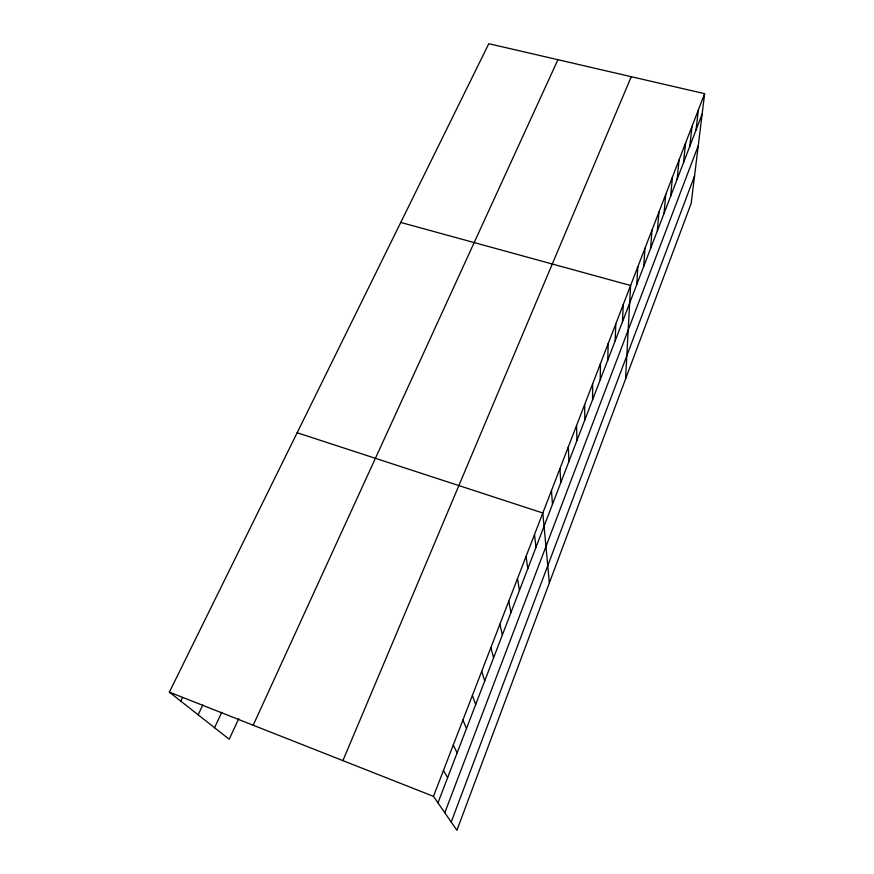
<?xml version="1.0" encoding="UTF-8"?>
<svg xmlns="http://www.w3.org/2000/svg" width="874" height="874" viewBox="0 0 874 874"><rect width="100%" height="100%" fill="white"/><g stroke="black" fill="none" stroke-linecap="round" stroke-linejoin="round"><path stroke-width="1.31" d="M592.583 399.757L592.627 383.904M600.23 379.819L600.471 363.595M607.758 360.197L608.184 343.602M615.165 340.871L615.777 323.926M622.463 321.84L623.249 304.567M625.555 379.021L630.602 285.492L400.751 222.444M636.742 284.629L637.856 266.712M643.712 266.439L644.99 248.227M650.584 248.511L652.015 230.015M657.357 230.856L658.941 212.076M664.032 213.453L665.759 194.41M670.609 196.311L672.477 176.996M677.099 179.399L679.098 159.844M683.49 162.739L685.62 142.943M689.783 146.319L692.044 126.282M695.999 130.117L698.381 109.873M704.63 93.682L691.192 203.358L456.916 830.3L433.46 796.356L169.37 692.153L488.806 43.7L704.63 93.682L433.46 796.356M451.202 822.041L694.557 175.914M444.79 812.754L698.26 145.663M437.961 802.878L702.117 114.144M342.892 760.631L631.268 76.694M253.176 725.223L557.929 59.705M238.755 718.657L229.196 739.251L169.37 692.153M214.534 727.714L221.788 712.31M198.136 714.801L202.855 704.957M180.787 701.145L182.557 697.507M297.16 432.75L542.809 512.994L549.364 582.903M443.446 770.475L447.63 777.674M453.267 745.03L457.135 752.885M462.914 720.034L466.487 728.523M472.397 695.453L475.674 704.553M481.716 671.298L484.72 680.988M490.882 647.547L493.613 657.805M499.906 624.189L502.353 634.994M508.766 601.214L510.962 612.554M517.484 578.621L519.44 590.463M526.061 556.388L527.776 568.734M534.506 534.517L535.981 547.332M551.461 490.576L552.477 504.32M559.972 468.53L560.758 482.732M568.34 446.854L568.898 461.494M576.567 425.529L576.916 440.583M584.662 404.553L584.815 420.012"/></g></svg>
